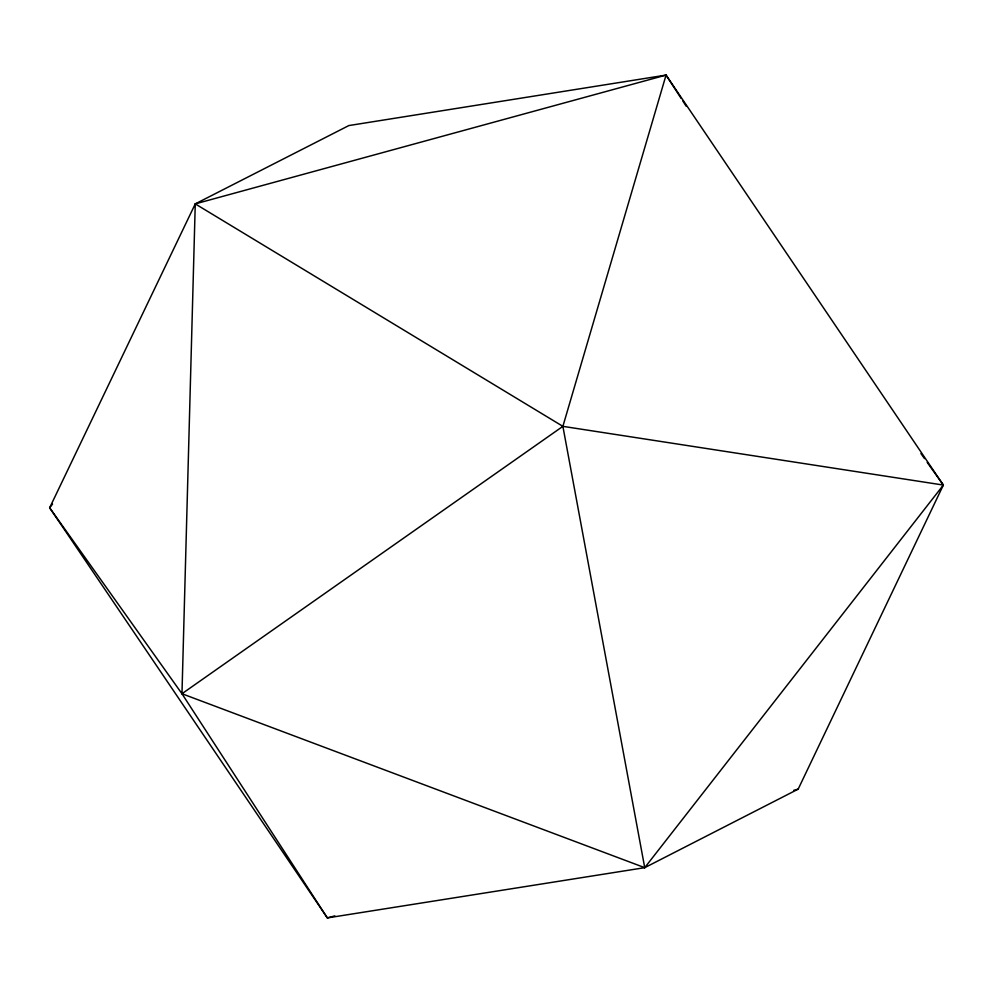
<?xml version="1.0" encoding="UTF-8"?>
<svg xmlns="http://www.w3.org/2000/svg" width="993" height="993" viewBox="0 0 993 993"><rect width="100%" height="100%" fill="white"/><g stroke="black" fill="none" stroke-linecap="round" stroke-linejoin="round"><path stroke-width="1.49" d="M334.827 915.869L327.355 917.917L181.967 693.735L195.261 203.888L348.853 125.565L666.055 75.083L943.35 485.068L798.173 789.137L644.73 867.671L327.355 917.917L49.65 507.795L195.261 203.888L666.055 75.083L681.186 98.468M52.517 504.121L49.65 507.795L181.967 693.735L644.73 867.671L562.882 426.345L666.055 75.083M644.73 867.671L943.35 485.068L927.201 462.39M181.967 693.735L562.882 426.345L943.35 485.068M793.692 790.366L798.173 789.137M195.261 203.888L562.882 426.345M920.933 453.565L924.52 458.605M682.874 101.063L686.237 106.263"/></g></svg>
